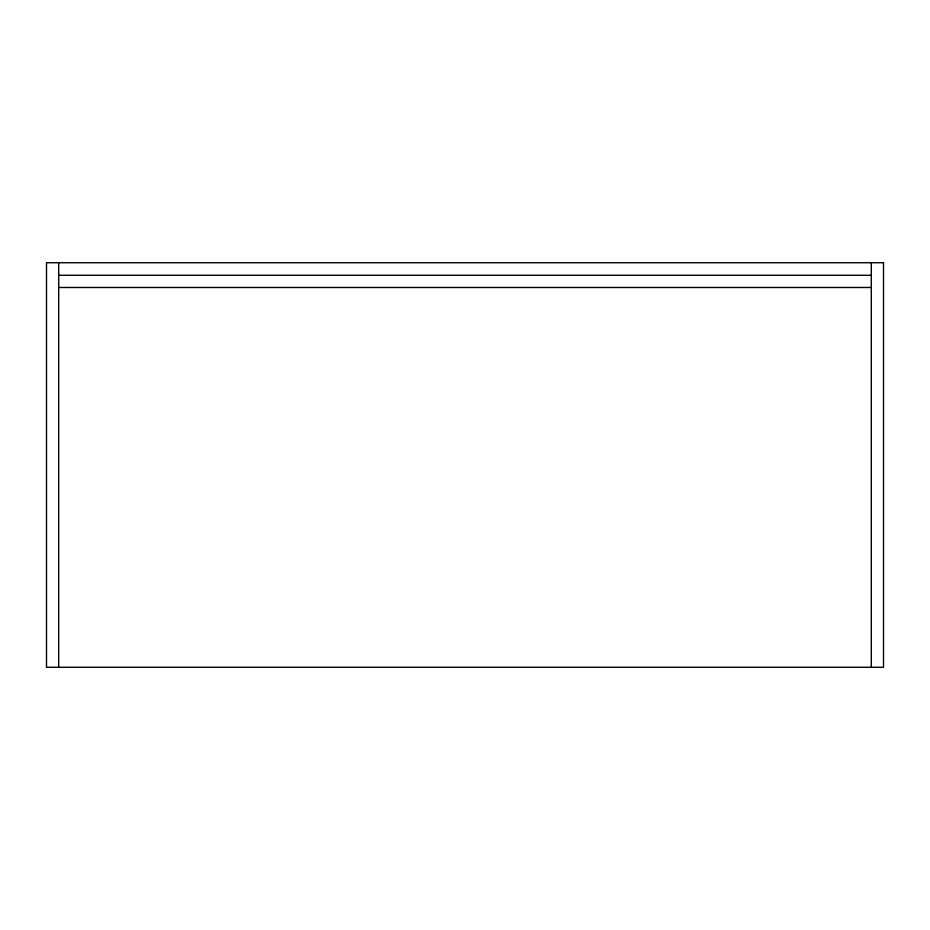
<?xml version="1.0" encoding="UTF-8"?>
<svg xmlns="http://www.w3.org/2000/svg" width="930" height="930" viewBox="0 0 930 930"><rect width="100%" height="100%" fill="white"/><g stroke="black" fill="none" stroke-linecap="round" stroke-linejoin="round"><path stroke-width="1.4" d="M58.706 275.28L871.294 275.28M58.706 287.486L871.294 287.486M871.294 262.725L871.294 667.275M58.706 262.725L58.706 667.275M883.5 262.725L46.5 262.725L46.5 667.275L883.5 667.275L883.5 262.725"/></g></svg>
